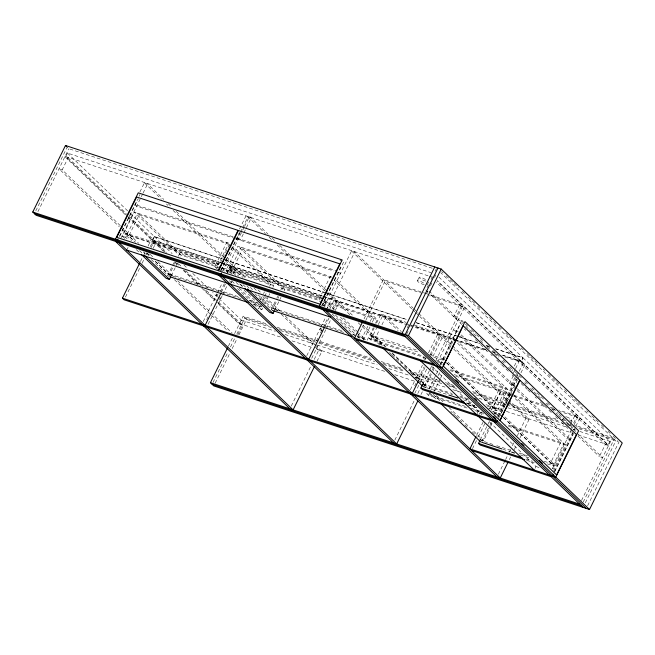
<?xml version="1.0" encoding="UTF-8"?>
<svg xmlns="http://www.w3.org/2000/svg" width="655" height="655" viewBox="0 0 655 655"><rect width="100%" height="100%" fill="white"/><g stroke="black" fill="none" stroke-linecap="round" stroke-linejoin="round"><path stroke-width="0.49" stroke-dasharray="3.27 2.46" d="M35.779 210.918L67.178 147.113L68.865 148.726L432.308 268.272M37.916 211.631L68.865 148.726M127.545 215.986L65.705 156.594L67.44 153.065L431.129 272.693M120.315 225.656L62.209 169.85L68.161 157.749L64.943 156.692L125.252 214.619M139.9 191.98L144.403 182.827L147.621 183.883L163.799 199.431M119.341 236.316L137.247 199.922M139.032 196.287L139.933 194.47M119.824 236.201L138.311 198.621M121.044 237.888L140.866 197.614M141.316 196.705L142.667 193.954M143.118 193.037L147.621 183.883M124.606 238.379L122.419 236.275L134.324 212.073L229.905 243.513L219.761 264.129M124.99 234.31L125.629 233L218.459 263.531L217.812 264.841L124.99 234.31L131.557 240.622M127.095 238.731L125.629 237.331L137.542 213.137L181.361 255.221L180.477 257.014M129.158 235.219L139.228 214.75L228.374 244.078L218.303 264.546L129.158 235.219L127.471 233.598M127.176 249.219L128.044 247.451M140.448 261.558L142.618 257.161M144.051 254.238L144.951 252.404M148.104 246.002L151.256 239.591L405.699 323.292M130.018 213.162L154.31 236.496L152.574 240.025L128.282 216.69M165.281 252.232L152.762 240.213L154.498 236.684L221.423 258.692M125.465 297.059L140.334 266.839M142.135 263.179L144.297 258.782M146.188 254.942L147.088 253.108M150.241 246.706L152.942 241.212L219.875 263.228M151.076 247.565L154.474 240.647M153.18 248.319L156.16 242.268M167.557 275.673L174.173 262.229M171.291 275.69L169.604 274.068L173.984 265.169M174.418 264.276L175.294 262.499M178.357 256.269L179.675 253.6L218.434 266.348M171.217 275.829L177.415 263.228M217.706 269.459L214.783 266.659L226.687 242.456L231.068 246.665M239.534 229.013L246.288 215.282L265.439 233.671M220.784 270.482L239.272 232.893M221.153 270.597L240.09 232.099M240.082 232.943L237.012 239.181L235.325 237.56M240.516 232.05L242.276 228.48M242.71 227.596L247.975 216.895L251.192 217.951L243.734 233.106M222.413 271.391L242.301 230.978M242.751 230.069L244.102 227.318M244.552 226.401L249.506 216.338L268.108 234.203M243.292 233.999L240.229 240.238L238.543 238.617M228.177 272.447L225.991 270.343L237.896 246.141L331.864 277.057M235.857 275.387L228.554 268.378L229.201 267.068L322.023 297.599M203.23 321.589L216.895 293.808M217.345 292.908L222.25 282.944M227.154 272.979L230.716 265.725M232.124 274.208L229.201 271.399L241.114 247.205L284.933 289.289L284.049 291.082M206.693 319.591L208.036 316.873M220.367 291.811L224.378 283.656M229.725 272.783L232.402 267.346M221.447 292.155L225.459 284M230.814 273.127L233.933 266.79M321.875 298.615L232.721 269.287L242.8 248.818L331.946 278.146L330.259 276.525L318.355 300.727L321.564 301.783M208.126 324.266L222.242 295.585M222.692 294.676L227.146 285.621M232.943 273.839L235.62 268.403M230.74 283.287L232.042 280.635M228.374 346.225L232.861 337.112M234.58 333.616L243.177 316.144L266.503 323.816M280.365 337.038L239.632 323.644L241.368 320.115L212.654 292.539M213.014 382.487L227.817 352.406M230.511 346.937L234.998 337.816M236.791 334.173L244.864 317.765L268.182 325.437M237.798 334.672L242.473 325.167L205.695 289.846M215.151 383.191L229.954 353.11M232.198 348.55L237.126 338.529M238.919 334.877L246.55 319.386L243.177 316.144M260.502 299.834L263.13 294.496M263.564 293.604L264.44 291.827M267.944 284.704L268.82 282.927L222.307 267.625M262.696 308.006L261.812 309.799L258.602 308.742L260.363 305.156M262.131 301.57L266.569 292.556M269.623 286.333L270.507 284.54L231.804 247.369M252.928 304.067L261.632 306.925L262.27 305.615L251.635 302.119M264.907 303.527L268.427 296.355M268.869 295.462L269.754 293.669M272.84 287.389L273.724 285.596L232.828 246.321M271.129 309.741L276.426 298.983M276.86 298.09L277.745 296.297M280.831 290.018L281.715 288.233L237.896 246.141M274.854 309.758L273.176 308.137L277.548 299.237M277.99 298.344L278.866 296.568M282.37 289.445L283.247 287.668L320.066 299.777M274.789 309.897L280.987 297.296M321.662 305.787L341.509 265.455M321.9 306.163L343.859 261.55L339.97 260.272M324.503 305.918L351.547 250.963L354.764 252.019L412.863 307.825M326.386 309.692L354.764 252.019M306.802 355.657L320.467 327.877M320.917 326.976L325.822 317.012M329.833 308.857L334.287 299.793M316.512 340.968L317.847 338.25M320.524 332.822L322.604 328.589M323.046 327.688L327.95 317.724M332.404 308.661L335.974 301.415M325.019 326.223L329.031 318.068M333.043 309.913L337.505 300.858M311.698 358.334L325.813 329.653M326.264 328.744L330.718 319.689M335.18 310.626L339.192 302.471M291.238 406.084L311.06 365.809M314.212 359.398L318.715 350.245L314.302 346.012M316.979 361.372L321.933 351.301L315.309 344.948M364.041 318.903L383.412 279.538L425.873 293.505M357.622 336.998L363.476 325.093M365.727 320.516L385.099 281.159L421.918 293.268M364.008 339.077L362.321 337.464L368.012 325.887M370.206 321.441L372.392 316.995L321.032 300.096M363.492 340.117L370.14 326.624M372.318 322.194L374.079 318.608L333.911 280.029M367.152 340.281L373.325 327.737M375.528 323.251L377.296 319.665L334.934 278.989M425.873 358.048L370.755 339.912L369.068 338.299L374.365 327.541M376.568 323.062L380.981 314.097L406.116 322.366M379.777 345.013L370.984 336.572L371.631 335.262L418.037 350.523M370.755 339.912L376.535 328.18M378.287 324.618L382.659 315.718M386.123 347.15L375.806 337.243L379.31 330.12M381.939 324.782L385.877 316.774L401.351 331.635M417.407 280.815L419.143 277.286M427.175 284.876L429.303 280.561M407.295 327.827L408.638 325.093M427.035 287.717L428.378 284.982M431.072 279.513L432.415 276.778M435.108 271.309L436.451 268.575M406.739 334.009L408.081 331.274M426.479 293.898L427.821 291.164M430.515 285.686L431.858 282.952M434.552 277.483L435.894 274.748M410.374 389.725L415.72 378.86M416.162 377.951L422.409 365.269M424.931 360.135L425.824 358.326M428.501 352.889L437.859 333.862M414.73 385.91L416.064 383.191M418.299 378.664L424.088 366.89M430.179 354.511L439.546 335.483M418.488 380.817L425.177 367.234M430.818 355.755L441.077 334.918M414.828 393.311L419.732 383.347M420.174 382.438L427.756 367.037M432.955 356.467L442.755 336.539M459.654 304.616L453.702 316.717L456.912 317.773M394.809 440.152L414.181 400.786M417.784 393.467L420.035 388.89M422.696 384.305L429.238 371.008M429.68 370.116L432.767 363.836M461.341 306.237L455.389 318.338L458.598 319.394M435.837 360.61L462.872 305.672L426.839 293.825M424.309 386.073L430.482 373.522M432.243 369.936L434.453 365.457M420.993 394.523L422.352 391.78M423.498 384.567L425.906 385.361L432.48 372.015M432.914 371.123L434.666 367.561M437.515 362.248L464.551 307.293L429.492 295.765M440.283 364.213L461.767 320.549L463.372 321.081M440.127 365.105L459.974 324.774M428.935 389.201L435.993 374.856M436.435 373.964L438.637 369.477M438.441 362.182L444.246 364.09L442.559 362.469L454.464 338.275L411.921 324.274M467.097 408.024L428.419 395.301L429.737 392.607M430.179 391.715L436.386 379.106M438.121 375.577L440.324 371.098M433.905 391.731L440.037 379.278M440.471 378.385L442.223 374.824M476.987 413.772L478.289 411.127L482.154 412.396M479.1 414.509L479.968 412.74L483.84 414.017M476.668 435.157L482.972 422.344M489.727 408.614L498.733 390.306M472.492 448.675L476.553 440.438M478.355 436.77L485.56 422.131M491.414 410.226L500.42 391.919L544.813 406.526M496.179 408.483L492.969 407.418L503.04 386.949L456.617 342.368M511.784 371.238L512.636 369.51M514.339 366.047L517.319 360.004M480.287 439.833L489.989 420.109M513.471 372.851L515.174 369.395M515.6 368.536L519.006 361.617M456.15 339.888L507.936 389.627L496.031 413.829L494.345 412.208L506.25 388.014L448.233 368.929M513.323 375.7L509.565 383.339L512.783 384.395M488.761 408.171L496.498 410.718L497.145 409.4L445.85 360.135M438.924 277.122L522.846 357.72L521.11 361.249L437.188 280.651M523.042 357.908L609.903 441.339L608.167 444.868L521.298 361.437L523.042 357.908L495.884 348.976M481.974 441.454L489.465 426.217M489.907 425.316L492.11 420.837M480.352 439.685L483.57 440.75L490.136 427.396M490.579 426.503L492.765 422.057M515.01 377.321L511.252 384.96L514.47 386.016M497.104 416.261L516.541 376.764M516.992 375.847L518.793 372.187M519.243 371.27L523.746 362.117L501.435 354.781M498.013 416.645L516.508 379.065M498.209 416.834L516.697 379.253M498.34 418.782L517.327 380.211M517.777 379.294L519.128 376.551M520.93 372.892L525.433 363.738L503.122 356.394M510.597 394.212L500.526 414.68L502.737 416.801M509.434 404.168L510.31 402.391M498.381 474.22L505.136 460.49M505.586 459.573L508.738 453.162M509.189 452.253L510.54 449.502M512.341 445.842L514.15 442.182M517.303 435.772L525.859 418.381L510.409 403.546M509.254 459.712L510.605 456.969M514.208 449.649L516.459 445.072M520.062 437.745L529.068 419.437L509.213 400.369M535.078 468.268L535.946 466.507L489.457 421.853M562.44 420.117L563.308 418.348M553.843 463.863L550.626 462.807L560.696 442.338L513.545 397.045M570.759 421.976L571.627 420.207M570.726 424.022L574.975 415.385M570.71 429.099L571.987 426.511M573.69 423.048L576.662 416.998M552.492 468.669L571.889 429.254M572.339 428.337L573.69 425.594M574.14 424.677L578.193 416.441L558.813 410.063M547.392 463.871L554.163 466.098L554.81 464.788L502.778 414.811M513.815 395.268L565.601 445.007L553.696 469.209L552.009 467.588L563.914 443.394L505.897 424.309M553.745 471.174L573.575 430.875M574.026 429.958L575.377 427.216M575.827 426.299L579.88 418.062L560.254 411.602M554.286 472.042L573.231 433.544L570.292 430.728M554.818 471.543L573.166 434.249M576.834 432.955L602.575 457.673L599.358 456.617L605.318 444.516L436.148 282.043M581.501 500.51L612.45 437.614L574.55 425.144M583.187 502.131L614.136 439.227L576.236 426.765M585.316 502.835L615.823 440.848L440.659 272.611M587.633 505.717L619.032 441.904M65.705 156.594L428.427 275.902M429.393 276.222L432.3 277.18M62.209 169.85L58.991 168.793L119.3 226.72M233.049 236.815L134.971 204.548L136.658 206.169L234.736 238.428M236.93 238.093L336.957 270.99M235.702 238.748L333.78 271.014M337.669 272.292L340.584 273.25L338.897 271.628M154.31 236.496L224.133 259.47M225.107 259.789L325.969 292.965M326.935 293.284L406.468 319.444M416.162 322.628L457.87 336.351M458.836 336.67L479.206 343.367M485.994 345.603L489.875 346.872M495.688 348.787L522.846 357.72M225.295 259.969L324.225 292.507M325.191 292.826L406.657 319.624M416.359 322.817L456.117 335.892M457.092 336.212L479.394 343.548M486.182 345.783L490.063 347.06M410.841 324.978L486.436 349.844M491.733 351.588L496.588 353.184M152.762 240.213L220.653 262.54M221.619 262.86L322.489 296.035M323.455 296.355L404.921 323.152M405.887 323.472L411.708 325.388M415.589 326.665L454.382 339.421M455.356 339.74L486.387 349.95M492.208 351.866L496.089 353.143M501.902 355.059L521.298 361.437M223.715 264.489L321.728 296.731M322.694 297.051L488.122 351.457M494.394 353.52L497.301 354.478M228.554 268.378L321.384 298.909M220.121 267.969L178.144 254.165L134.324 212.073M221.087 268.288L273.724 285.596M281.715 288.233L319.812 300.76M323.693 302.037L377.296 319.665M122.419 236.275L125.629 237.331M214.783 266.659L218 267.715M225.991 270.343L229.201 271.399M148.595 253.837L150.208 254.369M429.647 354.347L445.113 359.431M372.589 336.187L375.806 337.243M444.475 359.832L442.862 359.3L445.809 362.133M370.984 336.572L419.331 352.472M433.831 357.245L444.467 360.741M369.068 338.299L424.186 356.426M436.754 360.561L442.559 362.469M169.604 274.068L239.37 297.018M249.064 300.203L258.75 303.396M273.176 308.137L342.942 331.086M352.636 334.271L356.508 335.548M357.474 335.868L362.321 337.464M426.176 358.637L422.311 357.36L424.522 359.489M241.056 298.639L169.448 275.084L154.113 260.354M343.654 332.388L273.02 309.152L257.685 294.423M357.139 336.817L365.842 339.683L358.539 332.666M449.919 370.542L507.936 389.627M218.213 294.947L216.6 294.414L218.287 296.035M321.777 329.015L320.172 328.482L321.859 330.104M216.003 295.626L217.616 296.15M322.792 330.75L319.575 329.694L320.704 330.775M454.111 374.57L512.128 393.655M218.492 297.509L220.907 298.303L219.22 296.682M455.798 376.191L513.274 395.088M514.175 395.383L544.092 405.224M549.889 407.132L554.711 408.712M551.575 408.745L555.432 410.014M277.188 327.336L370.476 358.015M381.169 361.535L401.572 368.249M408.376 370.484L438.506 380.391M445.302 382.635L455.02 385.828M472.517 391.584L508.468 403.406M509.443 403.726L558.027 419.708M565.805 422.27L567.746 422.909M278.874 328.949L315.8 341.099M319.689 342.377L372.163 359.636M382.856 363.157L403.259 369.862M410.063 372.106L440.185 382.012M446.988 384.248L454.767 386.81M473.229 392.877L559.714 421.329M567.492 423.883L571.373 425.169M246.55 319.386L271.817 327.697M280.561 330.57L374.824 361.576M383.568 364.45L404.946 371.483M411.749 373.718L441.871 383.633M448.675 385.869L456.453 388.423M475.882 394.818L506.012 404.724M506.978 405.044L563.341 423.589M569.179 425.504L571.119 426.143M578.889 428.697L618.23 441.642M241.368 320.115L275.313 331.283M285.007 334.468L316.046 344.677M317.012 344.997L377.141 364.778M388.783 368.601L408.18 374.988M414.967 377.214L445.032 387.105M452.793 389.659L461.521 392.525M478.977 398.273L507.101 407.525M508.075 407.844L565.29 426.667M573.051 429.213L575.958 430.171M579.839 431.449L609.903 441.339M291.999 340.87L312.369 347.568M316.25 348.845L385.107 371.491M394.801 374.685L416.138 381.701M422.933 383.936L452.024 393.508M459.785 396.062L468.513 398.928M485.969 404.675L502.459 410.095M506.331 411.373L573.256 433.381M578.103 434.977L608.167 444.868M242.473 325.167L239.255 324.11L217.927 303.625M318.715 350.245L321.933 351.301M422.287 384.313L425.504 385.369L391.625 352.84M525.859 418.381L529.068 419.437M605.318 444.516L608.528 445.572L437.163 280.987M423.654 385.23L452.662 394.777M460.4 397.315L469.103 400.18M487.476 406.223L497.145 409.4M426.88 387.817L449.117 395.129M463.625 399.902L471.363 402.448M466.999 403.046L474.736 405.592M493.109 411.635L500.846 414.181M466.303 402.989L476.938 406.485M492.413 411.569L494.345 412.208M467.989 404.602L477.659 407.787M494.099 413.19L496.031 413.829M468.292 404.995L476.996 407.852M494.394 413.583L501.165 415.81M465.41 406.403L426.733 393.68L428.419 395.301M471.215 408.311L480.885 411.487M474.834 410.562L483.529 413.428M508.55 426.249L565.601 445.007M492.92 444.426L481.319 440.61L477.405 436.86M496.793 445.703L511.293 450.476M519.03 453.014L527.733 455.88M544.166 461.284L554.81 464.788M502.917 449.24L510.646 451.786M520.316 454.963L529.985 458.148M525.899 459.008L532.671 461.226M526.62 460.301L534.357 462.848M535.946 466.507L539.818 467.776M441.667 271.547L443.132 272.963M446.08 275.788L453.44 282.862M454.177 283.566L458.59 287.807M462.266 291.344L464.477 293.465M468.161 296.993L474.785 303.355M477.724 306.188L479.935 308.308M484.348 312.55L486.559 314.67M489.498 317.495L496.122 323.857M499.069 326.681L502.017 329.514M505.693 333.043L508.64 335.876M509.377 336.58L518.203 345.062M521.151 347.887L523.353 350.007M527.038 353.544L529.977 356.369M530.714 357.081L539.548 365.564M543.232 369.101L544.698 370.509M548.382 374.046L552.059 377.583M552.795 378.287L555.743 381.112M556.48 381.824L560.893 386.065M564.569 389.594L566.78 391.715M570.456 395.252L577.088 401.613M577.816 402.317L582.238 406.558M586.651 410.8L588.125 412.216M591.801 415.753L598.424 422.115M601.372 424.939L604.311 427.764M607.996 431.301L610.206 433.422M613.145 436.246L617.567 440.488M461.767 320.549L464.714 323.39M465.459 324.094L467.67 326.223M471.363 329.768L475.784 334.017M476.521 334.73L479.476 337.562M480.213 338.275L483.906 341.812M487.59 345.357L489.809 347.486M492.757 350.319L500.142 357.409M503.089 360.242L506.045 363.075M509.729 366.62L511.948 368.749M514.895 371.581L522.272 378.672M525.228 381.505L527.439 383.633M531.868 387.883L534.079 390.012M537.034 392.844L544.411 399.935M547.367 402.768L549.578 404.888M553.27 408.433L558.437 413.395M559.173 414.107L562.121 416.94M562.858 417.653L566.55 421.19M570.243 424.735L571.717 426.151M429 290.967L462.831 323.455M465.779 326.288L468.718 329.113M469.455 329.817L477.544 337.587M480.483 340.412L482.694 342.532M487.107 346.773L490.046 349.598M494.459 353.831L498.873 358.072M501.812 360.897L504.759 363.721M508.436 367.258L512.112 370.787M515.788 374.316L518.727 377.149M524.614 382.798L526.088 384.207M530.501 388.448L533.44 391.272M534.177 391.977L542.266 399.746M545.942 403.284L548.153 405.404M551.829 408.933L557.708 414.582M558.445 415.295L563.595 420.24M567.271 423.769L569.482 425.889M573.158 429.418L576.097 432.243M425.783 289.903L427.993 292.024M430.933 294.848L461.824 324.52M578.029 436.132L599.358 456.617M464.379 328.998L465.844 330.415M469.52 333.935L471.723 336.056M475.391 339.577L479.796 343.81M480.533 344.514L487.14 350.859M490.808 354.388L492.282 355.796M496.686 360.029L501.091 364.262M501.82 364.966L508.427 371.311M512.104 374.832L513.569 376.248M521.102 383.478L526.972 389.119M527.709 389.831L531.385 393.352M535.053 396.881L536.519 398.289M540.195 401.818L548.268 409.572M549.005 410.276L551.936 413.1M555.612 416.621L557.814 418.741M561.482 422.262L569.555 430.024M458.279 332.052L456.805 330.636L453.587 329.58L457.28 333.125M461.235 334.885L516.574 388.047M517.311 388.751L570.448 439.783L567.23 438.719L516.312 389.823M460.228 335.958L515.575 389.111M452.933 338.831L455.88 341.664M413.6 308.538L418.013 312.771M418.75 313.483L451.844 345.267M452.58 345.971L508.476 399.656M351.547 250.963L411.856 308.89M412.593 309.594L414.795 311.714M415.532 312.419L450.837 346.331M453.776 349.156L507.469 400.721M446.669 362.854L496.498 410.718M503.597 417.53L554.163 466.098M446.546 362.837L492.969 407.418M503.474 417.513L550.626 462.807M440.684 363.402L442.158 364.819M380.981 314.097L398.134 330.578M431.162 365.867L482.08 414.771M392.017 352.808L425.906 385.361M436.418 395.456L443.05 401.826M448.945 407.484L483.57 440.75M272.333 238.264L276.017 241.801M279.693 245.33L353.422 316.144M362.911 325.257L385.05 346.52M371.631 335.262L383.355 346.52M389.537 352.464L391.747 354.584M392.148 354.969L401.327 363.787M404.274 366.612L407.533 369.748M410.906 372.982L417.792 379.597M418.275 380.064L422.925 384.526M433.201 394.4L440.569 401.474M450.886 411.381L452.359 412.797M453.473 413.87L455.667 415.982M456.044 416.334L461.939 422M464.886 424.825L468.128 427.944M472.255 431.907L476.922 436.394M269.115 237.2L272.243 240.205M277.221 244.986L350.204 315.088M358.219 322.784L381.832 345.463M429.377 392.656L437.442 400.401M324.217 299.703L334.443 309.52M343.204 317.937L357.81 331.97M320.189 296.993L321.31 298.074M323.57 301.013L331.602 308.726M340.371 317.143L363.738 339.593M323.03 303.183L328.139 308.096M335.442 315.112L355.166 334.05M358.08 336.85L359.546 338.258M322.768 304.395L325.527 307.039M322.006 304.231L324.192 306.335M332.232 314.048L354.871 335.794M168.212 203.664L171.888 207.201M176.301 211.434L223.371 256.645M226.319 259.47L246.174 278.547M257.939 289.846L261.623 293.383M265.3 296.911L280.741 311.747M285.154 315.98L314.572 344.243M144.403 182.827L161.318 199.079M166.468 204.024L167.942 205.433M173.092 210.378L222.364 257.71M225.312 260.534L242.956 277.491M253.993 288.085L257.669 291.614M262.819 296.559L278.26 311.395M281.208 314.22L313.565 345.3M231.043 267.666L232.721 269.287M229.201 267.068L238.698 276.181M250.382 287.406L252.576 289.51M246.812 285.907L251.201 290.116M254.852 293.628L272.374 310.462M243.079 284.728L246.002 287.537M240.598 284.368L242.784 286.472M222.11 267.035L227.948 272.652M239.632 283.869L242.555 286.677M216.617 262.925L218.303 264.546M219.269 266.241L224.387 271.154M236.07 282.379L239.722 285.883M244.102 290.091L261.632 306.925M218.729 268.419L220.915 270.523M231.87 281.044L234.793 283.844M239.173 288.053L261.812 309.799M229.389 280.684L232.312 283.492M237.421 288.397L258.602 308.742M67.44 153.065L129.281 212.457M154.498 236.684L172.167 253.649M183.949 264.964L187.625 268.501M192.783 273.446L207.504 287.586M68.161 157.749L126.268 213.555M129.207 216.379L166.714 252.412M178.487 263.711L182.164 267.24M185.84 270.777L201.281 285.613M176.318 262.835L180.002 266.372M183.687 269.909L199.145 284.753M204.294 289.706L216.813 301.726M217.542 302.43L239.632 323.644M128.2 217.444L163.504 251.348M174.533 261.951L178.209 265.48M183.359 270.425L198.809 285.261M201.748 288.085L214.987 300.801M121.044 226.36L138.696 243.316M150.47 254.615L152.672 256.735M157.822 261.681L172.535 275.812M177.677 280.758L210.042 311.837M210.779 312.541L232.107 333.027M122.248 229.545L135.487 242.26M146.515 252.855L150.191 256.383M155.341 261.329L170.783 276.164M174.467 279.701L228.153 331.266M125.629 233L134.398 241.417M146.81 253.338L149.733 256.146M143.24 251.848L146.163 254.648M151.28 259.56L168.802 276.394M139.507 250.66L142.43 253.469M136.297 249.604L139.949 253.108M568.999 423.875A4.143 0.876 26.2 0 1 567.467 423.441M567.017 423.269A4.143 0.876 26.2 0 1 566.559 423.073M562.506 420.027A4.143 0.876 26.2 0 1 563.66 420.043M564.029 420.142A4.143 0.876 26.2 0 1 566.714 421.222M566.6 416.883A4.143 0.876 26.2 0 1 571.209 419.487A4.143 0.876 26.2 0 1 570.038 420.191M569.637 420.068A4.143 0.876 26.2 0 1 569.203 419.912M565.764 416.605A4.143 0.876 26.2 0 1 566.166 416.736M424.243 284.614A4.143 0.876 26.2 0 1 418.308 281.953A4.143 0.876 26.2 0 1 419.536 281.011A4.143 0.876 26.2 0 1 424.817 284.18M425.701 281.052A4.143 0.876 26.2 0 1 419.847 278.269A4.143 0.876 26.2 0 1 421.411 277.532A4.143 0.876 26.2 0 1 426.552 280.651"/><path stroke-width="0.98" d="M405.396 336.744L36.123 215.274L32.75 212.04L65.492 145.492L441.2 269.074L622.25 442.96L589.508 509.508L213.8 385.926L210.435 382.692L227.473 348.051M117.106 240.852L118.006 239.034M497.505 420.485L496.605 422.319L124.122 299.793L122.436 298.172L139.548 263.392M141.406 254.508L166.239 278.359L169.448 279.415L170.775 276.729M221.578 273.086L220.678 274.92L396.676 443.951L417.841 400.934M205.105 325.371L221.005 293.055M244.978 288.577L269.811 312.427L273.02 313.483L274.347 310.798M308.677 359.431L324.577 327.123M314.277 366.865L293.104 409.883L115.419 239.231L138.246 192.848L342.172 259.929L319.353 306.311L497.03 476.963M362.69 321.646L354.584 338.119L434.044 364.254M434.764 266.953L402.023 333.501L583.073 507.396M437.982 268.01L405.24 334.558L586.291 508.452M589.508 509.508L408.45 335.614L441.2 269.074M412.249 393.499L418.046 381.726M466.057 403.971L422.541 389.659L420.862 388.038L422.18 385.345M475.767 436.983L469.913 448.888L555.8 477.135L578.619 430.753L464.984 321.613L442.158 367.995L356.271 339.74M524.688 459.671L480.205 445.04L478.518 443.419L479.845 440.733M495.819 418.864L494.918 420.698L122.436 298.172M507.903 462.463L500.248 478.019L325.936 310.601M552.583 476.079L553.475 474.261M32.75 212.04L408.45 335.614M34.437 213.653L403.709 335.123M126.743 250.095L330.669 317.176M169.776 276.713L248.089 302.471M272.374 310.462L351.661 336.539M423.015 386.54L425.914 387.498M449.117 395.129L457.82 397.994M420.862 388.038L464.37 402.35M481.638 442.24L501.943 448.921M511.612 452.106L514.519 453.055M478.518 443.419L522.035 457.73M471.592 450.501L551.051 476.643M210.435 382.692L579.708 504.153M212.114 384.313L581.386 505.775M455.544 379.908L458.484 382.733M474.638 398.24L476.84 400.361M493.723 416.58L495.188 417.988M521.814 443.558L524.016 445.67M539.433 460.481L542.373 463.298M420.575 360.889L534.21 470.036M382.708 347.83L422.279 385.836M441.102 403.914L480.672 441.92M247.459 288.937L273.02 313.483M217.46 273.864L393.459 442.895M65.492 145.492L66.622 146.573M143.887 254.869L169.448 279.415M115.575 241.408L289.887 408.826M136.625 197.008L116.786 237.339L218.197 270.695L238.043 230.364L136.625 197.008M238.404 230.486L218.565 270.81L319.976 304.174L339.822 263.842L238.404 230.486M463.191 325.83L443.345 366.161L499.871 420.453L519.718 380.121L463.191 325.83M519.914 380.309L500.068 420.641L556.594 474.932L576.441 434.601L519.914 380.309"/></g></svg>
